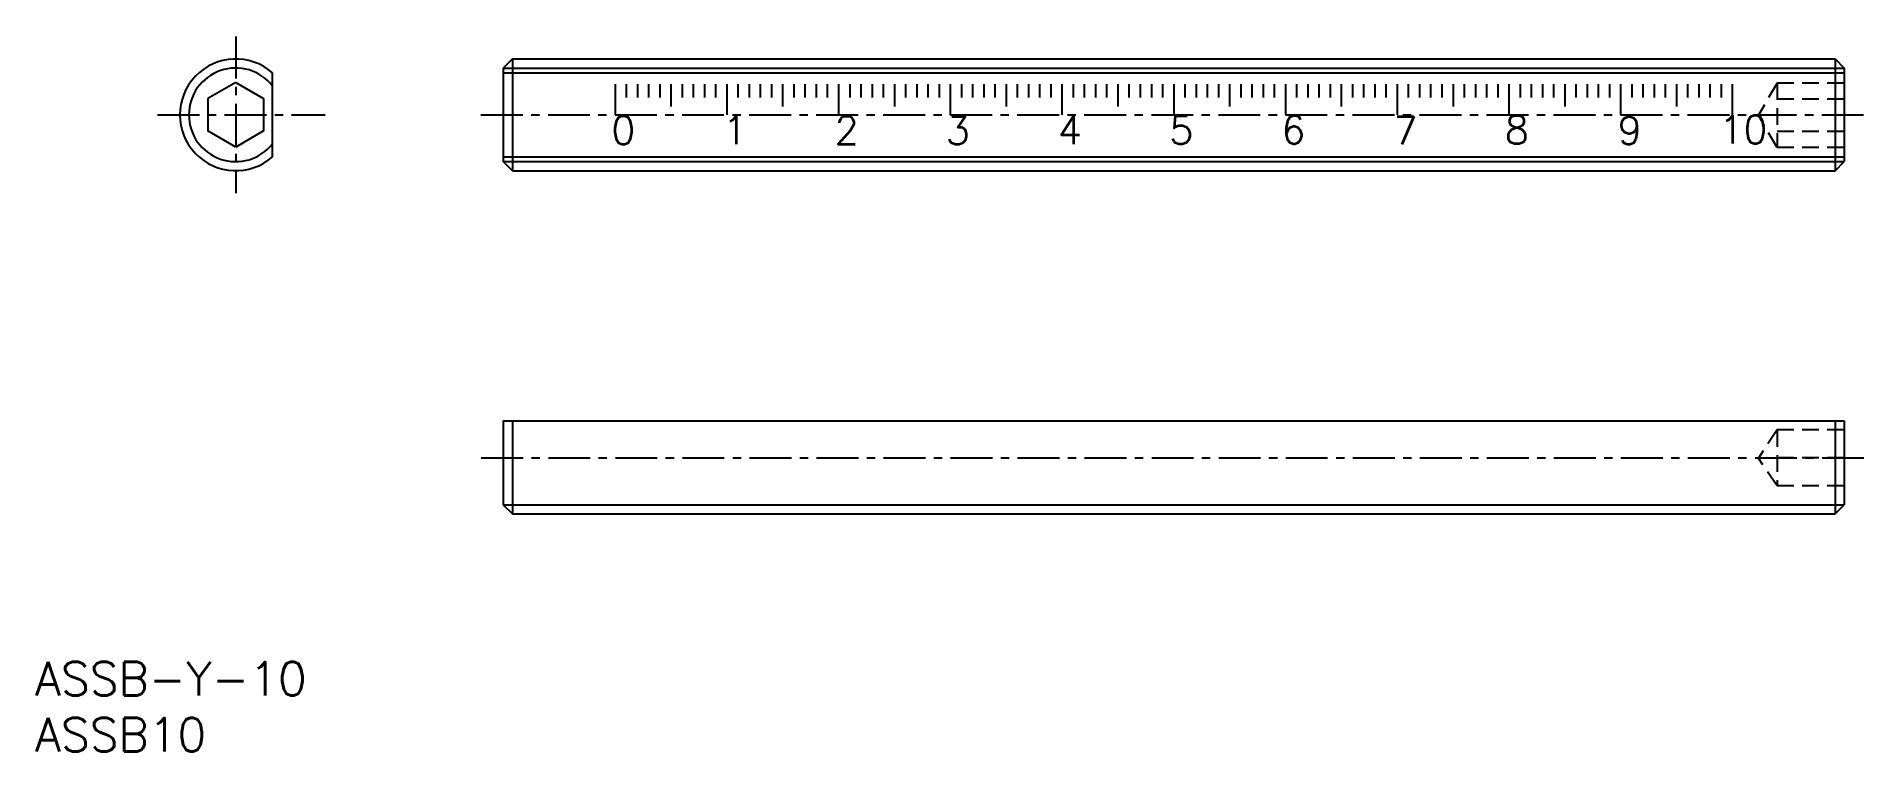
# Model space of a CAD drawing. Extents: x 13 to 177, y 14 to 78.
import ezdxf

# ---------------------------------------------------------------- set-up
doc = ezdxf.new("R2010")
doc.units = 0
doc.header["$LTSCALE"] = 3
doc.linetypes.add('CENTER', pattern=[2, 1.25, -0.25, 0.25, -0.25])
doc.linetypes.add('DASHED', pattern=[0.75, 0.5, -0.25])
doc.layers.get('0').update_dxf_attribs({"linetype": 'CONTINUOUS'})
doc.layers.add('CENTER', color=1, linetype='CENTER')
doc.styles.get("Standard").update_dxf_attribs({"font": 'romans.shx', "bigfont": 'bigfont.shx'})

msp = doc.modelspace()

# ---------------------------------------------------------------- linework, layer by layer
at = {"color": 7, "linetype": 'CONTINUOUS'}
for p, q in [((56, 75.81), (55.19, 75)), ((56, 75.81), (174.38, 75.81)), ((56, 75.81), (56, 65.81)), ((174.38, 75.81), (174.38, 65.81)), ((174.38, 75.81), (175.19, 75)), ((31.24, 73.7), (28.74, 72.26)), ((31.24, 73.7), (33.74, 72.26)), ((34.54, 67.06), (34.54, 74.57)), ((55.19, 75), (55.19, 66.63)), ((55.19, 74.57), (175.19, 74.57)), ((175.19, 75), (175.19, 66.63)), ((28.74, 72.26), (28.74, 69.37)), ((33.74, 72.26), (33.74, 69.37)), ((31.24, 67.93), (28.74, 69.37)), ((33.74, 69.37), (31.24, 67.93)), ((55.19, 67.06), (175.19, 67.06)), ((56, 65.81), (55.19, 66.63)), ((56, 65.81), (174.38, 65.81)), ((174.38, 65.81), (175.19, 66.63)), ((55.19, 43.41), (55.19, 35.92)), ((55.19, 43.41), (175.19, 43.41)), ((56, 43.41), (56, 35.11)), ((174.38, 43.41), (174.38, 35.11)), ((175.19, 43.41), (175.19, 35.92)), ((55.19, 35.92), (56, 35.11)), ((56, 35.11), (174.38, 35.11)), ((174.38, 35.11), (175.19, 35.92))]:
    msp.add_line(p, q, dxfattribs=at)
at = {"color": 3, "linetype": 'CONTINUOUS'}
for p, q in [((55.19, 75), (175.19, 75)), ((65.19, 73.57), (65.19, 70.81)), ((66.19, 73.57), (66.19, 72.37)), ((67.19, 73.57), (67.19, 72.37)), ((68.19, 73.57), (68.19, 72.37)), ((69.19, 73.57), (69.19, 72.37)), ((70.19, 73.57), (70.19, 71.57)), ((71.19, 73.57), (71.19, 72.37)), ((72.19, 73.57), (72.19, 72.37)), ((73.19, 73.57), (73.19, 72.37)), ((74.19, 73.57), (74.19, 72.37)), ((75.19, 73.57), (75.19, 70.81)), ((75.19, 73.57), (75.19, 71.07)), ((76.19, 73.57), (76.19, 72.37)), ((77.19, 73.57), (77.19, 72.37)), ((78.19, 73.57), (78.19, 72.37)), ((79.19, 73.57), (79.19, 72.37)), ((80.19, 73.57), (80.19, 71.57)), ((81.19, 73.57), (81.19, 72.37)), ((82.19, 73.57), (82.19, 72.37)), ((83.19, 73.57), (83.19, 72.37)), ((84.19, 73.57), (84.19, 72.37)), ((85.19, 73.57), (85.19, 70.81)), ((85.19, 73.57), (85.19, 71.07)), ((86.19, 73.57), (86.19, 72.37)), ((87.19, 73.57), (87.19, 72.37)), ((88.19, 73.57), (88.19, 72.37)), ((89.19, 73.57), (89.19, 72.37)), ((90.19, 73.57), (90.19, 71.57)), ((91.19, 73.57), (91.19, 72.37)), ((92.19, 73.57), (92.19, 72.37)), ((93.19, 73.57), (93.19, 72.37)), ((94.19, 73.57), (94.19, 72.37)), ((95.19, 73.57), (95.19, 70.81)), ((95.19, 73.57), (95.19, 71.07)), ((96.19, 73.57), (96.19, 72.37)), ((97.19, 73.57), (97.19, 72.37)), ((98.19, 73.57), (98.19, 72.37)), ((99.19, 73.57), (99.19, 72.37)), ((100.19, 73.57), (100.19, 71.57)), ((101.19, 73.57), (101.19, 72.37)), ((102.19, 73.57), (102.19, 72.37)), ((103.19, 73.57), (103.19, 72.37)), ((104.19, 73.57), (104.19, 72.37)), ((105.19, 73.57), (105.19, 70.81)), ((105.19, 73.57), (105.19, 71.07)), ((106.19, 73.57), (106.19, 72.37)), ((107.19, 73.57), (107.19, 72.37)), ((108.19, 73.57), (108.19, 72.37)), ((109.19, 73.57), (109.19, 72.37)), ((110.19, 73.57), (110.19, 71.57)), ((111.19, 73.57), (111.19, 72.37)), ((112.19, 73.57), (112.19, 72.37)), ((113.19, 73.57), (113.19, 72.37)), ((114.19, 73.57), (114.19, 72.37)), ((115.19, 73.57), (115.19, 70.81)), ((115.19, 73.57), (115.19, 71.07)), ((116.19, 73.57), (116.19, 72.37)), ((117.19, 73.57), (117.19, 72.37)), ((118.19, 73.57), (118.19, 72.37)), ((119.19, 73.57), (119.19, 72.37)), ((120.19, 73.57), (120.19, 71.57)), ((121.19, 73.57), (121.19, 72.37)), ((122.19, 73.57), (122.19, 72.37)), ((123.19, 73.57), (123.19, 72.37)), ((124.19, 73.57), (124.19, 72.37)), ((125.19, 73.57), (125.19, 70.81)), ((125.19, 73.57), (125.19, 71.07)), ((126.19, 73.57), (126.19, 72.37)), ((127.19, 73.57), (127.19, 72.37)), ((128.19, 73.57), (128.19, 72.37)), ((129.19, 73.57), (129.19, 72.37)), ((130.19, 73.57), (130.19, 71.57)), ((131.19, 73.57), (131.19, 72.37)), ((132.19, 73.57), (132.19, 72.37)), ((133.19, 73.57), (133.19, 72.37)), ((134.19, 73.57), (134.19, 72.37)), ((135.19, 73.57), (135.19, 70.81)), ((135.19, 73.57), (135.19, 71.07)), ((136.19, 73.57), (136.19, 72.37)), ((137.19, 73.57), (137.19, 72.37)), ((138.19, 73.57), (138.19, 72.37)), ((139.19, 73.57), (139.19, 72.37)), ((140.19, 73.57), (140.19, 71.57)), ((141.19, 73.57), (141.19, 72.37)), ((142.19, 73.57), (142.19, 72.37)), ((143.19, 73.57), (143.19, 72.37)), ((144.19, 73.57), (144.19, 72.37)), ((145.19, 73.57), (145.19, 70.81)), ((145.19, 73.57), (145.19, 71.07)), ((146.19, 73.57), (146.19, 72.37)), ((147.19, 73.57), (147.19, 72.37)), ((148.19, 73.57), (148.19, 72.37)), ((149.19, 73.57), (149.19, 72.37)), ((150.19, 73.57), (150.19, 71.57)), ((151.19, 73.57), (151.19, 72.37)), ((152.19, 73.57), (152.19, 72.37)), ((153.19, 73.57), (153.19, 72.37)), ((154.19, 73.57), (154.19, 72.37)), ((155.19, 73.57), (155.19, 70.81)), ((155.19, 73.57), (155.19, 71.07)), ((156.19, 73.57), (156.19, 72.37)), ((157.19, 73.57), (157.19, 72.37)), ((158.19, 73.57), (158.19, 72.37)), ((159.19, 73.57), (159.19, 72.37)), ((160.19, 73.57), (160.19, 71.57)), ((161.19, 73.57), (161.19, 72.37)), ((162.19, 73.57), (162.19, 72.37)), ((163.19, 73.57), (163.19, 72.37)), ((164.19, 73.57), (164.19, 72.37)), ((165.19, 73.57), (165.19, 70.81)), ((55.19, 66.63), (175.19, 66.63)), ((55.19, 35.92), (175.19, 35.92))]:
    msp.add_line(p, q, dxfattribs=at)
at = {"color": 3, "linetype": 'DASHED'}
for p, q in [((169.19, 73.66), (167.52, 70.77)), ((175.19, 73.66), (169.19, 73.66)), ((169.19, 73.66), (169.19, 67.89)), ((175.19, 72.22), (169.19, 72.22)), ((169.19, 67.89), (167.52, 70.77)), ((175.19, 69.33), (169.19, 69.33)), ((175.19, 67.89), (169.19, 67.89)), ((169.19, 42.61), (167.52, 40.07)), ((169.19, 42.61), (169.19, 37.61)), ((175.19, 42.61), (169.19, 42.61)), ((169.19, 37.61), (167.52, 40.07)), ((175.19, 40.11), (169.36, 40.11)), ((175.19, 37.61), (169.19, 37.61))]:
    msp.add_line(p, q, dxfattribs=at)
at = {"color": 7, "linetype": 'CONTINUOUS'}
msp.add_arc((31.24, 70.81), 5, 48.7001, 311.2999, dxfattribs=at)
at = {"color": 3, "linetype": 'CONTINUOUS'}
msp.add_arc((31.24, 70.81), 4.19, 38.0042, 321.9958, dxfattribs=at)
at = {"layer": 'CENTER'}
for p, q in [((31.24, 77.81), (31.24, 63.81)), ((24.24, 70.81), (39.24, 70.81)), ((53.19, 70.81), (177.19, 70.81)), ((53.22, 40.11), (177.19, 40.11))]:
    msp.add_line(p, q, dxfattribs=at)

# ---------------------------------------------------------------- texts
at = {"color": 3, "linetype": 'CONTINUOUS'}
for s, p in [('0', (64.86, 68.19)), ('1', (74.84, 68.18)), ('2', (84.85, 68.2)), ('3', (94.8, 68.17)), ('4', (104.83, 68.19)), ('5', (114.8, 68.2)), ('6', (124.84, 68.22)), ('7', (134.86, 68.17)), ('8', (144.83, 68.22)), ('9', (154.94, 68.17)), ('10', (164.04, 68.25))]:
    msp.add_text(s, height=2.5, dxfattribs=at).set_placement(p)
at = {"color": 7, "linetype": 'CONTINUOUS'}
for s, p in [('ASSB-Y-10', (13.29, 18.84)), ('ASSB10', (13.29, 13.84))]:
    msp.add_text(s, height=3, dxfattribs=at).set_placement(p)

doc.saveas('drawing.dxf')
